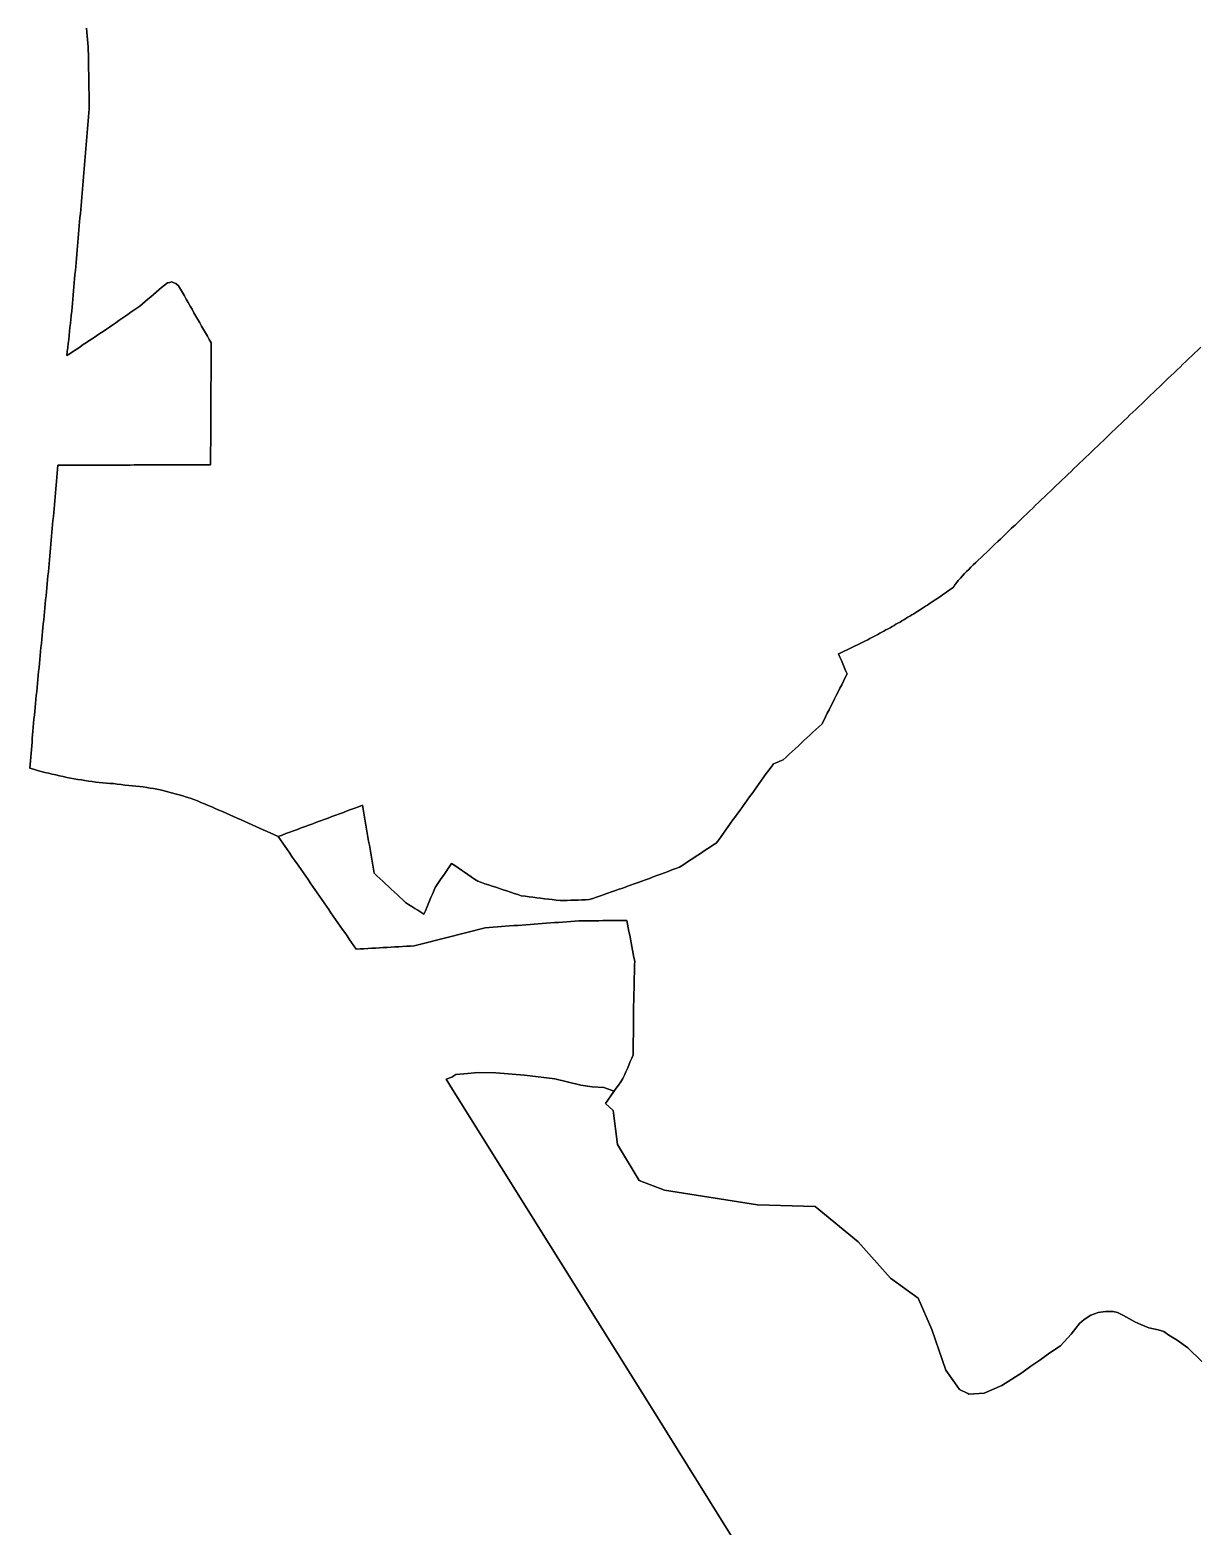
# Model space of a CAD drawing. Header units: inches. Extents: x 130170 to 284068, y 377793 to 804530.
# Drawn here: x 183670 to 186525, y 571405 to 575059 of the extents above; entities that cross this region are included whole.
import ezdxf

# ---------------------------------------------------------------- set-up
doc = ezdxf.new("R2010")
doc.units = ezdxf.units.IN
doc.header["$MEASUREMENT"] = 0
doc.layers.add('muni_il', color=7, linetype='Continuous')

msp = doc.modelspace()

# ---------------------------------------------------------------- linework, layer by layer
at = {"layer": 'muni_il'}
for points in [[(186529.3, 574283.9), (186522.1, 574277), (186514.9, 574270.1), (186507.7, 574263.2), (186500.5, 574256.3), (186493.3, 574249.4), (186486.1, 574242.5), (186478.9, 574235.7), (186471.7, 574228.8), (186464.5, 574221.9), (186457.3, 574215), (186450.1, 574208.1), (186442.9, 574201.2), (186435.7, 574194.3), (186428.5, 574187.4), (186421.3, 574180.5), (186414.1, 574173.7), (186407, 574166.8), (186399.8, 574159.9), (186392.6, 574153), (186385.4, 574146.1), (186378.2, 574139.2), (186371, 574132.3), (186363.8, 574125.4), (186356.6, 574118.6), (186349.4, 574111.7), (186342.2, 574104.8), (186335, 574097.9), (186327.8, 574091), (186320.6, 574084.1), (186313.4, 574077.2), (186306.2, 574070.3), (186299, 574063.5), (186291.8, 574056.6), (186284.6, 574049.7), (186277.4, 574042.8), (186270.2, 574035.9), (186263, 574029), (186255.9, 574022.1), (186248.7, 574015.2), (186241.5, 574008.4), (186234.3, 574001.5), (186227.1, 573994.6), (186219.9, 573987.7), (186212.7, 573980.8), (186205.5, 573973.9), (186198.3, 573967), (186191.1, 573960.1), (186183.9, 573953.2), (186176.7, 573946.4), (186169.5, 573939.5), (186162.3, 573932.6), (186155.1, 573925.7), (186147.9, 573918.8), (186140.7, 573911.9), (186133.5, 573905), (186126.3, 573898.1), (186119.1, 573891.3), (186111.9, 573884.4), (186104.7, 573877.5), (186097.6, 573870.6), (186090.4, 573863.7), (186083.2, 573856.8), (186076, 573849.9), (186073.4, 573847.4), (186066.8, 573841.1), (186060.1, 573834.7), (186053.5, 573828.4), (186046.9, 573822), (186040.3, 573815.7), (186033.7, 573809.3), (186027, 573803), (186020.4, 573796.6), (186013.8, 573790.3), (186007.2, 573783.9), (186000.1, 573777.3), (185992.9, 573770.7), (185985.8, 573764), (185979.8, 573758.3), (185973.8, 573752.5), (185967.7, 573746.7), (185962.7, 573741.6), (185957.6, 573736.6), (185952.5, 573731.5), (185947.4, 573725.8), (185942.4, 573720.2), (185937.3, 573714.5), (185933.3, 573709), (185929.3, 573703.6), (185925.3, 573698.1), (185922.1, 573695.8), (185917.5, 573692.5), (185913, 573689.3), (185908.4, 573686), (185903.8, 573682.8), (185899.2, 573679.6), (185894.5, 573676.4), (185889.9, 573673.2), (185885.3, 573670), (185880.6, 573666.9), (185875.9, 573663.7), (185871.3, 573660.6), (185866.6, 573657.5), (185861.9, 573654.4), (185857.2, 573651.4), (185852.4, 573648.3), (185847.7, 573645.3), (185843, 573642.3), (185838.2, 573639.2), (185833.4, 573636.3), (185828.7, 573633.3), (185823.9, 573630.4), (185819.1, 573627.4), (185814.3, 573624.5), (185809.5, 573621.6), (185804.6, 573618.7), (185799.8, 573615.9), (185795, 573613), (185790.1, 573610.2), (185785.2, 573607.4), (185780.4, 573604.6), (185775.5, 573601.8), (185770.6, 573599), (185765.7, 573596.3), (185760.8, 573593.6), (185755.8, 573590.9), (185750.9, 573588.2), (185745.9, 573585.5), (185741, 573582.8), (185736, 573580.2), (185731.1, 573577.6), (185726.1, 573575), (185721.1, 573572.4), (185716.1, 573569.8), (185711.1, 573567.3), (185706, 573564.8), (185701, 573562.2), (185696, 573559.8), (185690.9, 573557.3), (185685.9, 573554.8), (185680.8, 573552.4), (185675.7, 573550), (185670.7, 573547.5), (185665.6, 573545.2), (185660.5, 573542.8), (185655.4, 573540.4), (185650.3, 573538.1), (185644.9, 573535.7), (185648.3, 573527.4), (185651.8, 573519.2), (185655.3, 573510.9), (185658.8, 573502.7), (185662.3, 573494.4), (185665.7, 573486.2), (185661.4, 573477.5), (185657, 573468.7), (185652.6, 573460), (185648.2, 573451.3), (185643.8, 573442.6), (185639.4, 573433.8), (185635, 573425.1), (185630.6, 573416.4), (185626.2, 573407.6), (185621.8, 573398.9), (185617.4, 573390.2), (185613, 573381.4), (185608.6, 573372.7), (185604.2, 573364), (185596.9, 573357.3), (185589.6, 573350.5), (185582.4, 573343.8), (185575.1, 573337.1), (185567.8, 573330.4), (185560.5, 573323.6), (185553.3, 573316.9), (185546, 573310.2), (185538.7, 573303.4), (185531.4, 573296.7), (185524.1, 573290), (185516.9, 573283.3), (185509.6, 573276.5), (185501.7, 573273.4), (185493.8, 573270.2), (185485.9, 573267.1), (185480.1, 573259), (185474.3, 573250.9), (185468.5, 573242.9), (185462.7, 573234.8), (185456.9, 573226.7), (185451.1, 573218.6), (185445.3, 573210.6), (185439.4, 573202.5), (185433.6, 573194.4), (185427.8, 573186.3), (185422, 573178.3), (185416.2, 573170.2), (185410.4, 573162.1), (185404.6, 573154), (185398.7, 573146), (185392.9, 573137.9), (185387.1, 573129.8), (185381.3, 573121.8), (185375.5, 573113.7), (185369.7, 573105.6), (185363.9, 573097.5), (185358, 573089.5), (185352.2, 573081.4), (185346.4, 573073.3), (185338.3, 573067.9), (185330.1, 573062.6), (185321.9, 573057.2), (185313.7, 573051.8), (185305.6, 573046.5), (185297.4, 573041.1), (185289.2, 573035.7), (185281.1, 573030.3), (185272.9, 573025), (185264.7, 573019.6), (185256.6, 573014.2), (185247.3, 573010.8), (185238.1, 573007.5), (185228.9, 573004.1), (185219.7, 573000.7), (185210.5, 572997.3), (185201.3, 572993.9), (185192.1, 572990.5), (185182.9, 572987.1), (185173.7, 572983.7), (185164.5, 572980.4), (185155.3, 572977), (185146.1, 572973.6), (185136.9, 572970.2), (185127.6, 572966.8), (185118.4, 572963.4), (185109.2, 572960.3), (185100, 572957.1), (185090.8, 572954), (185081.6, 572950.8), (185072.5, 572947.7), (185063.3, 572944.5), (185054.1, 572941.4), (185044.9, 572938.2), (185035.7, 572935.1), (185026.8, 572934.8), (185017.9, 572934.5), (185009.1, 572934.2), (185000.2, 572933.9), (184991.3, 572933.6), (184982.5, 572933.3), (184973.6, 572933), (184964.7, 572932.7), (184955.3, 572933.9), (184945.8, 572935.1), (184936.3, 572936.2), (184926.9, 572937.4), (184917.4, 572938.6), (184908, 572939.8), (184898.5, 572941), (184889, 572942.2), (184879.6, 572943.3), (184870.1, 572944.5), (184861.3, 572947.5), (184852.4, 572950.4), (184843.5, 572953.4), (184834.7, 572956.3), (184825.8, 572959.3), (184816.9, 572962.2), (184808, 572965.2), (184799.2, 572968.1), (184790.3, 572971.1), (184781.4, 572974.1), (184772.6, 572977), (184763.7, 572980), (184755.7, 572985.4), (184747.7, 572990.9), (184739.8, 572996.4), (184731.8, 573001.8), (184723.8, 573007.3), (184715.8, 573012.8), (184707.8, 573018.2), (184699.9, 573023.7), (184694.8, 573016.3), (184689.8, 573008.9), (184684.8, 573001.5), (184679.8, 572994.1), (184674.7, 572986.8), (184669.7, 572979.4), (184664.7, 572972), (184659.7, 572964.6), (184656.3, 572956.5), (184652.9, 572948.4), (184649.5, 572940.2), (184646.1, 572932.1), (184642.7, 572924), (184639.3, 572915.9), (184635.9, 572907.7), (184632.5, 572899.6), (184625, 572904.3), (184617.5, 572909.1), (184610, 572913.8), (184602.5, 572918.5), (184595, 572923.2), (184587.5, 572928), (184580.5, 572934.5), (184573.6, 572941.1), (184566.6, 572947.6), (184559.6, 572954.2), (184552.6, 572960.7), (184545.6, 572967.3), (184538.6, 572973.8), (184531.6, 572980.4), (184524.6, 572986.9), (184517.7, 572993.5), (184510.7, 573000), (184509, 573009.8), (184507.3, 573019.5), (184505.7, 573029.2), (184504, 573039), (184502.3, 573048.7), (184500.7, 573058.4), (184499, 573068.2), (184497.3, 573077.9), (184495.6, 573087.6), (184494, 573097.4), (184492.3, 573107.1), (184490.6, 573116.8), (184489, 573126.6), (184487.3, 573136.3), (184485.6, 573146), (184484, 573155.7), (184482.3, 573165.5), (184472.9, 573162), (184463.6, 573158.6), (184454.2, 573155.1), (184444.9, 573151.6), (184435.5, 573148.2), (184426.2, 573144.7), (184416.8, 573141.3), (184407.5, 573137.8), (184398.1, 573134.3), (184388.7, 573130.9), (184379.4, 573127.4), (184370, 573124), (184360.7, 573120.5), (184351.3, 573117), (184342, 573113.6), (184332.6, 573110.1), (184323.3, 573106.7), (184313.9, 573103.2), (184304.6, 573099.7), (184295.2, 573096.3), (184285.8, 573092.8), (184276.5, 573089.4), (184267.4, 573093.4), (184258.3, 573097.5), (184249.2, 573101.5), (184240.1, 573105.6), (184231.1, 573109.7), (184222, 573113.7), (184212.9, 573117.8), (184203.8, 573121.8), (184194.7, 573125.9), (184185.6, 573130), (184176.5, 573134), (184167.5, 573138.1), (184158.4, 573142.1), (184149.3, 573146.2), (184140.2, 573150.3), (184131.5, 573154), (184122.7, 573157.7), (184114, 573161.4), (184105.3, 573165.1), (184096.5, 573168.9), (184087.8, 573172.6), (184079.1, 573176.3), (184070.3, 573180), (184061.3, 573182.7), (184052.3, 573185.5), (184043.3, 573188.2), (184034.3, 573190.9), (184025.2, 573193.6), (184016.1, 573196), (184006.9, 573198.3), (183997.7, 573200.7), (183988.5, 573203), (183980.2, 573204.6), (183971.9, 573206.2), (183963.7, 573207.7), (183955.4, 573209.3), (183946.6, 573210.2), (183937.9, 573211.1), (183929.1, 573212), (183920.4, 573212.8), (183911.6, 573213.7), (183902.2, 573214.9), (183892.9, 573216.1), (183883.5, 573217.3), (183874.1, 573218.5), (183865.4, 573219.1), (183856.8, 573219.6), (183848.1, 573220.2), (183839.4, 573220.8), (183830.7, 573222.1), (183821.9, 573223.5), (183813.2, 573224.8), (183804.5, 573226.1), (183795.7, 573227.5), (183787, 573228.8), (183778.3, 573230.1), (183769.5, 573231.5), (183760.5, 573233.5), (183751.5, 573235.6), (183742.5, 573237.7), (183733.4, 573239.7), (183724.4, 573241.8), (183715.4, 573243.9), (183706.4, 573245.9), (183697.3, 573248), (183688.2, 573250.7), (183679.2, 573253.4), (183670.1, 573256.1), (183670.8, 573265.1), (183671.5, 573274.2), (183672.3, 573283.3), (183673, 573292.4), (183673.7, 573301.5), (183674.4, 573310.6), (183675.2, 573319.7), (183675.9, 573328.8), (183676.6, 573337.8), (183677.3, 573346.9), (183678.1, 573356), (183679, 573365.8), (183680, 573375.5), (183680.9, 573385.2), (183681.9, 573394.9), (183682.8, 573404.7), (183683.8, 573414.4), (183684.7, 573424.1), (183685.7, 573433.9), (183686.6, 573443.6), (183687.6, 573453.3), (183688.5, 573463), (183689.5, 573472.8), (183690.4, 573482.5), (183691.4, 573492.2), (183692.3, 573502), (183693.3, 573511.7), (183694.2, 573521.4), (183695.2, 573531.1), (183696.1, 573540.9), (183697.1, 573550.6), (183698, 573560.3), (183699, 573570.1), (183699.9, 573579.8), (183700.9, 573589.5), (183701.8, 573599.2), (183702.8, 573609), (183703.7, 573618.7), (183704.7, 573628.4), (183705.6, 573638.2), (183706.6, 573647.9), (183707.5, 573657.6), (183708.5, 573667.4), (183709.4, 573677.1), (183710.4, 573686.8), (183711.3, 573696.5), (183712.3, 573706.3), (183713.2, 573716), (183714.2, 573725.7), (183715.1, 573735.5), (183716.1, 573745.2), (183717, 573754.9), (183718, 573764.6), (183718.9, 573774.4), (183719.8, 573784), (183720.6, 573793.6), (183721.4, 573803.2), (183722.3, 573812.9), (183723.1, 573822.5), (183723.9, 573832.1), (183724.8, 573841.7), (183725.6, 573851.3), (183726.4, 573861), (183727.3, 573870.6), (183728.1, 573880.2), (183728.9, 573889.8), (183729.8, 573899.5), (183730.6, 573909.1), (183731.4, 573918.7), (183732.3, 573928.3), (183733.1, 573937.9), (183733.9, 573947.6), (183734.8, 573957.2), (183735.6, 573966.8), (183736.4, 573976.4), (183737.3, 573986.1), (183738.1, 573995.7), (183747.9, 573995.7), (183757.7, 573995.8), (183767.5, 573995.8), (183777.4, 573995.8), (183787.2, 573995.9), (183797, 573995.9), (183806.8, 573996), (183816.6, 573996), (183826.5, 573996), (183836.3, 573996.1), (183846.1, 573996.1), (183855.9, 573996.2), (183865.7, 573996.2), (183875.6, 573996.3), (183885.4, 573996.3), (183895.2, 573996.3), (183905, 573996.4), (183914.8, 573996.4), (183924.6, 573996.5), (183934.5, 573996.5), (183944.3, 573996.5), (183954.1, 573996.6), (183963.9, 573996.6), (183973.7, 573996.7), (183983.6, 573996.7), (183993.4, 573996.8), (184003.2, 573996.8), (184013, 573996.8), (184022.8, 573996.9), (184032.7, 573996.9), (184042.5, 573997), (184052.3, 573997), (184062.1, 573997), (184071.9, 573997.1), (184081.8, 573997.1), (184091.6, 573997.2), (184101.4, 573997.2), (184111.2, 573997.2), (184111.3, 574007.2), (184111.3, 574017.1), (184111.4, 574027), (184111.4, 574036.9), (184111.5, 574046.8), (184111.5, 574056.8), (184111.6, 574066.7), (184111.7, 574076.6), (184111.7, 574086.5), (184111.8, 574096.4), (184111.8, 574106.4), (184111.9, 574116.3), (184111.9, 574126.2), (184112, 574136.1), (184112, 574146.1), (184112.1, 574156), (184112.2, 574165.9), (184112.2, 574175.8), (184112.3, 574185.7), (184112.3, 574195.7), (184112.4, 574205.6), (184112.4, 574215.5), (184112.5, 574225.4), (184112.5, 574235.3), (184112.6, 574245.3), (184112.7, 574255.2), (184112.7, 574265.1), (184112.8, 574275), (184112.8, 574284.9), (184112.9, 574294.9), (184108.2, 574303), (184103.5, 574311.2), (184098.8, 574319.4), (184094.1, 574327.5), (184089.4, 574335.7), (184084.8, 574343.9), (184080.1, 574352), (184075.4, 574360.2), (184070.7, 574368.4), (184066, 574376.6), (184061.3, 574384.7), (184056.6, 574392.9), (184051.9, 574401.1), (184047.2, 574409.2), (184042.6, 574417.4), (184037.9, 574425.6), (184033.2, 574433.7), (184026.6, 574439.8), (184021.6, 574441.6), (184016.6, 574443.5), (184011.4, 574442.5), (184006.2, 574441.6), (183999, 574435.8), (183991.8, 574429.9), (183985.1, 574424.3), (183978.4, 574418.6), (183971.7, 574413), (183965, 574407.3), (183958.3, 574401.7), (183951.6, 574396), (183944.9, 574390.4), (183938.3, 574384.7), (183931, 574379.6), (183923.7, 574374.5), (183916.4, 574369.4), (183909.1, 574364.3), (183901.9, 574359.2), (183894.6, 574354.1), (183887.3, 574349), (183880, 574343.9), (183872.8, 574338.7), (183864.7, 574333.4), (183856.7, 574328), (183848.7, 574322.6), (183840.6, 574317.3), (183832.6, 574311.9), (183824.6, 574306.5), (183816.5, 574301.1), (183808.5, 574295.8), (183800.5, 574290.4), (183792.4, 574285), (183784.4, 574279.7), (183776.4, 574274.3), (183768.4, 574268.9), (183760.3, 574263.5), (183761.4, 574273.4), (183762.5, 574283.2), (183763.6, 574293.1), (183764.7, 574302.9), (183765.8, 574312.7), (183766.8, 574322.6), (183767.9, 574332.4), (183769, 574342.3), (183770.1, 574352.1), (183771.2, 574361.9), (183772.3, 574371.8), (183773.1, 574381.7), (183774, 574391.7), (183774.9, 574401.6), (183775.8, 574411.5), (183776.6, 574421.5), (183777.5, 574431.4), (183778.4, 574441.4), (183779.2, 574451.3), (183780.1, 574461.3), (183781, 574471.2), (183781.9, 574481.1), (183782.7, 574491.1), (183783.6, 574501), (183784.5, 574511), (183785.3, 574520.9), (183786.2, 574530.8), (183787.1, 574540.8), (183788, 574550.7), (183788.8, 574560.7), (183789.7, 574570.6), (183790.6, 574580.5), (183791.5, 574590.5), (183792.3, 574600.4), (183793.2, 574610.4), (183794.1, 574620.3), (183794.9, 574630.3), (183795.8, 574640.2), (183796.7, 574650.1), (183797.6, 574660.1), (183798.4, 574670), (183799.3, 574680), (183800.2, 574689.9), (183801, 574699.8), (183801.9, 574709.8), (183802.8, 574719.7), (183803.6, 574729.5), (183804.4, 574739.3), (183805.3, 574749.1), (183806.1, 574758.8), (183806.9, 574768.6), (183807.7, 574778.4), (183808.5, 574788.2), (183809.4, 574798), (183810.2, 574807.7), (183811, 574817.5), (183811.8, 574827.3), (183812.7, 574837.1), (183813.5, 574846.8), (183814.3, 574856.6), (183815.1, 574866.4), (183815, 574875.9), (183814.8, 574885.4), (183814.6, 574894.9), (183814.5, 574904.4), (183814.3, 574913.9), (183814.2, 574923.4), (183814, 574932.9), (183813.9, 574942.4), (183813.7, 574951.9), (183813.5, 574961.4), (183813.4, 574970.9), (183813.2, 574980.4), (183813.1, 574989.9), (183812.9, 574999.4), (183812.7, 575008.9), (183812.1, 575017.7), (183811.4, 575026.6), (183810.7, 575035.5), (183810, 575044.3), (183809.3, 575053.2), (183808.1, 575062.9)], [(183808.1, 575062.9), (183809.3, 575053.2), (183810, 575044.3), (183810.7, 575035.5), (183811.4, 575026.6), (183812.1, 575017.7), (183812.7, 575008.9), (183812.9, 574999.4), (183813.1, 574989.9), (183813.2, 574980.4), (183813.4, 574970.9), (183813.5, 574961.4), (183813.7, 574951.9), (183813.9, 574942.4), (183814, 574932.9), (183814.2, 574923.4), (183814.3, 574913.9), (183814.5, 574904.4), (183814.6, 574894.9), (183814.8, 574885.4), (183815, 574875.9), (183815.1, 574866.4), (183814.3, 574856.6), (183813.5, 574846.8), (183812.7, 574837.1), (183811.8, 574827.3), (183811, 574817.5), (183810.2, 574807.7), (183809.4, 574798), (183808.5, 574788.2), (183807.7, 574778.4), (183806.9, 574768.6), (183806.1, 574758.8), (183805.3, 574749.1), (183804.4, 574739.3), (183803.6, 574729.5), (183802.8, 574719.7), (183801.9, 574709.8), (183801, 574699.8), (183800.2, 574689.9), (183799.3, 574680), (183798.4, 574670), (183797.6, 574660.1), (183796.7, 574650.1), (183795.8, 574640.2), (183794.9, 574630.3), (183794.1, 574620.3), (183793.2, 574610.4), (183792.3, 574600.4), (183791.5, 574590.5), (183790.6, 574580.5), (183789.7, 574570.6), (183788.8, 574560.7), (183788, 574550.7), (183787.1, 574540.8), (183786.2, 574530.8), (183785.3, 574520.9), (183784.5, 574511), (183783.6, 574501), (183782.7, 574491.1), (183781.9, 574481.1), (183781, 574471.2), (183780.1, 574461.3), (183779.2, 574451.3), (183778.4, 574441.4), (183777.5, 574431.4), (183776.6, 574421.5), (183775.8, 574411.5), (183774.9, 574401.6), (183774, 574391.7), (183773.1, 574381.7), (183772.3, 574371.8), (183771.2, 574361.9), (183770.1, 574352.1), (183769, 574342.3), (183767.9, 574332.4), (183766.8, 574322.6), (183765.8, 574312.7), (183764.7, 574302.9), (183763.6, 574293.1), (183762.5, 574283.2), (183761.4, 574273.4), (183760.3, 574263.5), (183768.4, 574268.9), (183776.4, 574274.3), (183784.4, 574279.7), (183792.4, 574285), (183800.5, 574290.4), (183808.5, 574295.8), (183816.5, 574301.1), (183824.6, 574306.5), (183832.6, 574311.9), (183840.6, 574317.3), (183848.7, 574322.6), (183856.7, 574328), (183864.7, 574333.4), (183872.8, 574338.7), (183880, 574343.9), (183887.3, 574349), (183894.6, 574354.1), (183901.9, 574359.2), (183909.1, 574364.3), (183916.4, 574369.4), (183923.7, 574374.5), (183931, 574379.6), (183938.3, 574384.7), (183944.9, 574390.4), (183951.6, 574396), (183958.3, 574401.7), (183965, 574407.3), (183971.7, 574413), (183978.4, 574418.6), (183985.1, 574424.3), (183991.8, 574429.9), (183999, 574435.8), (184006.2, 574441.6), (184011.4, 574442.5), (184016.6, 574443.5), (184021.6, 574441.6), (184026.6, 574439.8), (184033.2, 574433.7), (184037.9, 574425.6), (184042.6, 574417.4), (184047.2, 574409.2), (184051.9, 574401.1), (184056.6, 574392.9), (184061.3, 574384.7), (184066, 574376.6), (184070.7, 574368.4), (184075.4, 574360.2), (184080.1, 574352), (184084.8, 574343.9), (184089.4, 574335.7), (184094.1, 574327.5), (184098.8, 574319.4), (184103.5, 574311.2), (184108.2, 574303), (184112.9, 574294.9), (184112.8, 574284.9), (184112.8, 574275), (184112.7, 574265.1), (184112.7, 574255.2), (184112.6, 574245.3), (184112.5, 574235.3), (184112.5, 574225.4), (184112.4, 574215.5), (184112.4, 574205.6), (184112.3, 574195.7), (184112.3, 574185.7), (184112.2, 574175.8), (184112.2, 574165.9), (184112.1, 574156), (184112, 574146.1), (184112, 574136.1), (184111.9, 574126.2), (184111.9, 574116.3), (184111.8, 574106.4), (184111.8, 574096.4), (184111.7, 574086.5), (184111.7, 574076.6), (184111.6, 574066.7), (184111.5, 574056.8), (184111.5, 574046.8), (184111.4, 574036.9), (184111.4, 574027), (184111.3, 574017.1), (184111.3, 574007.2), (184111.2, 573997.2), (184101.4, 573997.2), (184091.6, 573997.2), (184081.8, 573997.1), (184071.9, 573997.1), (184062.1, 573997), (184052.3, 573997), (184042.5, 573997), (184032.7, 573996.9), (184022.8, 573996.9), (184013, 573996.8), (184003.2, 573996.8), (183993.4, 573996.8), (183983.6, 573996.7), (183973.7, 573996.7), (183963.9, 573996.6), (183954.1, 573996.6), (183944.3, 573996.5), (183934.5, 573996.5), (183924.6, 573996.5), (183914.8, 573996.4), (183905, 573996.4), (183895.2, 573996.3), (183885.4, 573996.3), (183875.6, 573996.3), (183865.7, 573996.2), (183855.9, 573996.2), (183846.1, 573996.1), (183836.3, 573996.1), (183826.5, 573996), (183816.6, 573996), (183806.8, 573996), (183797, 573995.9), (183787.2, 573995.9), (183777.4, 573995.8), (183767.5, 573995.8), (183757.7, 573995.8), (183747.9, 573995.7), (183738.1, 573995.7), (183737.3, 573986.1), (183736.4, 573976.4), (183735.6, 573966.8), (183734.8, 573957.2), (183733.9, 573947.6), (183733.1, 573937.9), (183732.3, 573928.3), (183731.4, 573918.7), (183730.6, 573909.1), (183729.8, 573899.5), (183728.9, 573889.8), (183728.1, 573880.2), (183727.3, 573870.6), (183726.4, 573861), (183725.6, 573851.3), (183724.8, 573841.7), (183723.9, 573832.1), (183723.1, 573822.5), (183722.3, 573812.9), (183721.4, 573803.2), (183720.6, 573793.6), (183719.8, 573784), (183718.9, 573774.4), (183718, 573764.6), (183717, 573754.9), (183716.1, 573745.2), (183715.1, 573735.5), (183714.2, 573725.7), (183713.2, 573716), (183712.3, 573706.3), (183711.3, 573696.5), (183710.4, 573686.8), (183709.4, 573677.1), (183708.5, 573667.4), (183707.5, 573657.6), (183706.6, 573647.9), (183705.6, 573638.2), (183704.7, 573628.4), (183703.7, 573618.7), (183702.8, 573609), (183701.8, 573599.2), (183700.9, 573589.5), (183699.9, 573579.8), (183699, 573570.1), (183698, 573560.3), (183697.1, 573550.6), (183696.1, 573540.9), (183695.2, 573531.1), (183694.2, 573521.4), (183693.3, 573511.7), (183692.3, 573502), (183691.4, 573492.2), (183690.4, 573482.5), (183689.5, 573472.8), (183688.5, 573463), (183687.6, 573453.3), (183686.6, 573443.6), (183685.7, 573433.9), (183684.7, 573424.1), (183683.8, 573414.4), (183682.8, 573404.7), (183681.9, 573394.9), (183680.9, 573385.2), (183680, 573375.5), (183679, 573365.8), (183678.1, 573356), (183677.3, 573346.9), (183676.6, 573337.8), (183675.9, 573328.8), (183675.2, 573319.7), (183674.4, 573310.6), (183673.7, 573301.5), (183673, 573292.4), (183672.3, 573283.3), (183671.5, 573274.2), (183670.8, 573265.1), (183670.1, 573256.1), (183679.2, 573253.4), (183688.2, 573250.7), (183697.3, 573248), (183706.4, 573245.9), (183715.4, 573243.9), (183724.4, 573241.8), (183733.4, 573239.7), (183742.5, 573237.7), (183751.5, 573235.6), (183760.5, 573233.5), (183769.5, 573231.5), (183778.3, 573230.1), (183787, 573228.8), (183795.7, 573227.5), (183804.5, 573226.1), (183813.2, 573224.8), (183821.9, 573223.5), (183830.7, 573222.1), (183839.4, 573220.8), (183848.1, 573220.2), (183856.8, 573219.6), (183865.4, 573219.1), (183874.1, 573218.5), (183883.5, 573217.3), (183892.9, 573216.1), (183902.2, 573214.9), (183911.6, 573213.7), (183920.4, 573212.8), (183929.1, 573212), (183937.9, 573211.1), (183946.6, 573210.2), (183955.4, 573209.3), (183963.7, 573207.7), (183971.9, 573206.2), (183980.2, 573204.6), (183988.5, 573203), (183997.7, 573200.7), (184006.9, 573198.3), (184016.1, 573196), (184025.2, 573193.6), (184034.3, 573190.9), (184043.3, 573188.2), (184052.3, 573185.5), (184061.3, 573182.7), (184070.3, 573180), (184079.1, 573176.3), (184087.8, 573172.6), (184096.5, 573168.9), (184105.3, 573165.1), (184114, 573161.4), (184122.7, 573157.7), (184131.5, 573154), (184140.2, 573150.3), (184149.3, 573146.2), (184158.4, 573142.1), (184167.5, 573138.1), (184176.5, 573134), (184185.6, 573130), (184194.7, 573125.9), (184203.8, 573121.8), (184212.9, 573117.8), (184222, 573113.7), (184231.1, 573109.7), (184240.1, 573105.6), (184249.2, 573101.5), (184258.3, 573097.5), (184267.4, 573093.4), (184276.5, 573089.4), (184282.1, 573081.3), (184287.7, 573073.2), (184293.3, 573065.1), (184298.9, 573057), (184304.5, 573048.9), (184310.1, 573040.8), (184315.7, 573032.7), (184321.3, 573024.6), (184326.9, 573016.5), (184332.5, 573008.4), (184338.1, 573000.3), (184343.7, 572992.2), (184349.3, 572984.1), (184354.9, 572976), (184360.5, 572967.9), (184366.1, 572959.8), (184371.7, 572951.7), (184377.3, 572943.6), (184382.9, 572935.5), (184388.5, 572927.4), (184394.1, 572919.3), (184399.7, 572911.2), (184405.3, 572903.1), (184410.9, 572895), (184416.5, 572886.9), (184422.1, 572878.8), (184427.7, 572870.7), (184433.3, 572862.6), (184438.9, 572854.5), (184444.5, 572846.4), (184450.1, 572838.3), (184455.7, 572830.3), (184461.3, 572822.2), (184466.9, 572814.1), (184476.3, 572814.6), (184485.8, 572815.2), (184495.2, 572815.7), (184504.7, 572816.3), (184514.2, 572816.8), (184523.6, 572817.4), (184533.1, 572817.9), (184542.5, 572818.5), (184552, 572819), (184561.5, 572819.6), (184570.9, 572820.1), (184580.4, 572820.7), (184589.8, 572821.2), (184599.3, 572821.8), (184608.8, 572822.3), (184618.4, 572824.8), (184628, 572827.2), (184637.6, 572829.7), (184647.2, 572832.1), (184656.9, 572834.6), (184666.5, 572837), (184676.1, 572839.5), (184685.7, 572841.9), (184695.3, 572844.4), (184705, 572846.8), (184714.6, 572849.3), (184724.2, 572851.7), (184733.8, 572854.2), (184743.4, 572856.6), (184753.1, 572859.1), (184762.7, 572861.5), (184772.3, 572863.9), (184781.9, 572866.4), (184791.9, 572867.1), (184801.8, 572867.9), (184811.8, 572868.6), (184821.7, 572869.4), (184831.7, 572870.1), (184841.6, 572870.8), (184851.6, 572871.6), (184861.5, 572872.3), (184871.5, 572873.1), (184881.4, 572873.8), (184891.4, 572874.5), (184901.3, 572875.3), (184911.3, 572876), (184921.2, 572876.8), (184931.2, 572877.5), (184941.1, 572878.3), (184951.1, 572879), (184961, 572879.7), (184971, 572880.5), (184980.9, 572881.2), (184990.8, 572882), (185000.8, 572882.7), (185010.7, 572883.4), (185020.5, 572883.5), (185030.3, 572883.6), (185040, 572883.6), (185049.8, 572883.7), (185059.5, 572883.7), (185069.3, 572883.8), (185079.1, 572883.9), (185088.8, 572883.9), (185098.6, 572884), (185108.3, 572884), (185118.1, 572884.1), (185127.9, 572884.2), (185129.6, 572875.1), (185131.3, 572866.1), (185133.1, 572857.1), (185134.8, 572848.1), (185136.5, 572839.1), (185138.3, 572830), (185140, 572821), (185141.7, 572812), (185143.5, 572803), (185145.2, 572793.9), (185147, 572784.9), (185146.7, 572775.1), (185146.5, 572765.4), (185146.3, 572755.6), (185146.1, 572745.8), (185145.9, 572736), (185145.6, 572726.3), (185145.4, 572716.5), (185145.2, 572706.7), (185145, 572696.9), (185144.8, 572687.2), (185144.5, 572677.4), (185144.3, 572667.6), (185144.2, 572658.3), (185144.2, 572649), (185144.1, 572639.7), (185144, 572630.4), (185143.9, 572621.2), (185143.9, 572611.9), (185143.8, 572602.6), (185143.7, 572593.3), (185143.6, 572584), (185143.5, 572574.7), (185143.5, 572565.4), (185143.4, 572556.1), (185139.8, 572547.9), (185136.2, 572539.6), (185132.7, 572531.3), (185129.1, 572523), (185125.5, 572514.7), (185121.9, 572506.4), (185118.3, 572498.1), (185112.9, 572490.3), (185107.4, 572482.4), (185101.9, 572474.5), (185096.4, 572466.7), (185094.7, 572468.2), (185071.5, 572476.3), (185043.2, 572477.8), (185015.4, 572482.1), (184951.7, 572497.3), (184877.7, 572506.6), (184808.3, 572512.1), (184765.1, 572513.1), (184729.6, 572509.7), (184710.5, 572508), (184700.2, 572501.7), (184686.3, 572497), (184702.4, 572471.1), (185176.4, 571712.5), (185479.1, 571228.1)], [(186532.1, 571807.2), (186498.1, 571840.4), (186472.1, 571859.8), (186451.7, 571871.8), (186439.1, 571880.3), (186425.6, 571884.6), (186413.9, 571886.7), (186402.5, 571889.6), (186382.8, 571897.7), (186368.2, 571903.8), (186340.7, 571919.4), (186326.1, 571926.9), (186315.3, 571929.8), (186296.8, 571929.4), (186279.1, 571927.1), (186261, 571920.3), (186244.7, 571910.2), (186233.3, 571900), (186224.4, 571889.1), (186213.3, 571873.7), (186187.3, 571845.8), (186161.2, 571828.8), (186136.6, 571810.7), (186114.8, 571795.6), (186092.2, 571779.9), (186092.2, 571779.9), (186092.2, 571779.9), (186043.5, 571749.1), (186000.6, 571729.7), (185963.5, 571727.8), (185960.9, 571729.3), (185940.3, 571738.8), (185934.5, 571747), (185907, 571786.3), (185872.6, 571885.2), (185839.1, 571962.3), (185771.8, 572011.1), (185692.7, 572099.4), (185587.9, 572185.8), (185446.7, 572189.7), (185219.9, 572225.3), (185157.9, 572249), (185105.1, 572337.3), (185094.6, 572420.4), (185076.1, 572437.5), (185096.4, 572466.7), (185101.9, 572474.5), (185107.4, 572482.4), (185112.9, 572490.3), (185118.3, 572498.1), (185121.9, 572506.4), (185125.5, 572514.7), (185129.1, 572523), (185132.7, 572531.3), (185136.2, 572539.6), (185139.8, 572547.9), (185143.4, 572556.1), (185143.5, 572565.4), (185143.5, 572574.7), (185143.6, 572584), (185143.7, 572593.3), (185143.8, 572602.6), (185143.9, 572611.9), (185143.9, 572621.2), (185144, 572630.4), (185144.1, 572639.7), (185144.2, 572649), (185144.2, 572658.3), (185144.3, 572667.6), (185144.5, 572677.4), (185144.8, 572687.2), (185145, 572696.9), (185145.2, 572706.7), (185145.4, 572716.5), (185145.6, 572726.3), (185145.9, 572736), (185146.1, 572745.8), (185146.3, 572755.6), (185146.5, 572765.4), (185146.7, 572775.1), (185147, 572784.9), (185145.2, 572793.9), (185143.5, 572803), (185141.7, 572812), (185140, 572821), (185138.3, 572830), (185136.5, 572839.1), (185134.8, 572848.1), (185133.1, 572857.1), (185131.3, 572866.1), (185129.6, 572875.1), (185127.9, 572884.2), (185118.1, 572884.1), (185108.3, 572884), (185098.6, 572884), (185088.8, 572883.9), (185079.1, 572883.9), (185069.3, 572883.8), (185059.5, 572883.7), (185049.8, 572883.7), (185040, 572883.6), (185030.3, 572883.6), (185020.5, 572883.5), (185010.7, 572883.4), (185000.8, 572882.7), (184990.8, 572882), (184980.9, 572881.2), (184971, 572880.5), (184961, 572879.7), (184951.1, 572879), (184941.1, 572878.3), (184931.2, 572877.5), (184921.2, 572876.8), (184911.3, 572876), (184901.3, 572875.3), (184891.4, 572874.5), (184881.4, 572873.8), (184871.5, 572873.1), (184861.5, 572872.3), (184851.6, 572871.6), (184841.6, 572870.8), (184831.7, 572870.1), (184821.7, 572869.4), (184811.8, 572868.6), (184801.8, 572867.9), (184791.9, 572867.1), (184781.9, 572866.4), (184772.3, 572863.9), (184762.7, 572861.5), (184753.1, 572859.1), (184743.4, 572856.6), (184733.8, 572854.2), (184724.2, 572851.7), (184714.6, 572849.3), (184705, 572846.8), (184695.3, 572844.4), (184685.7, 572841.9), (184676.1, 572839.5), (184666.5, 572837), (184656.9, 572834.6), (184647.2, 572832.1), (184637.6, 572829.7), (184628, 572827.2), (184618.4, 572824.8), (184608.8, 572822.3), (184599.3, 572821.8), (184589.8, 572821.2), (184580.4, 572820.7), (184570.9, 572820.1), (184561.5, 572819.6), (184552, 572819), (184542.5, 572818.5), (184533.1, 572817.9), (184523.6, 572817.4), (184514.2, 572816.8), (184504.7, 572816.3), (184495.2, 572815.7), (184485.8, 572815.2), (184476.3, 572814.6), (184466.9, 572814.1), (184461.3, 572822.2), (184455.7, 572830.3), (184450.1, 572838.3), (184444.5, 572846.4), (184438.9, 572854.5), (184433.3, 572862.6), (184427.7, 572870.7), (184422.1, 572878.8), (184416.5, 572886.9), (184410.9, 572895), (184405.3, 572903.1), (184399.7, 572911.2), (184394.1, 572919.3), (184388.5, 572927.4), (184382.9, 572935.5), (184377.3, 572943.6), (184371.7, 572951.7), (184366.1, 572959.8), (184360.5, 572967.9), (184354.9, 572976), (184349.3, 572984.1), (184343.7, 572992.2), (184338.1, 573000.3), (184332.5, 573008.4), (184326.9, 573016.5), (184321.3, 573024.6), (184315.7, 573032.7), (184310.1, 573040.8), (184304.5, 573048.9), (184298.9, 573057), (184293.3, 573065.1), (184287.7, 573073.2), (184282.1, 573081.3), (184276.5, 573089.4), (184285.8, 573092.8), (184295.2, 573096.3), (184304.6, 573099.7), (184313.9, 573103.2), (184323.3, 573106.7), (184332.6, 573110.1), (184342, 573113.6), (184351.3, 573117), (184360.7, 573120.5), (184370, 573124), (184379.4, 573127.4), (184388.7, 573130.9), (184398.1, 573134.3), (184407.5, 573137.8), (184416.8, 573141.3), (184426.2, 573144.7), (184435.5, 573148.2), (184444.9, 573151.6), (184454.2, 573155.1), (184463.6, 573158.6), (184472.9, 573162), (184482.3, 573165.5), (184484, 573155.7), (184485.6, 573146), (184487.3, 573136.3), (184489, 573126.6), (184490.6, 573116.8), (184492.3, 573107.1), (184494, 573097.4), (184495.6, 573087.6), (184497.3, 573077.9), (184499, 573068.2), (184500.7, 573058.4), (184502.3, 573048.7), (184504, 573039), (184505.7, 573029.2), (184507.3, 573019.5), (184509, 573009.8), (184510.7, 573000), (184517.7, 572993.5), (184524.6, 572986.9), (184531.6, 572980.4), (184538.6, 572973.8), (184545.6, 572967.3), (184552.6, 572960.7), (184559.6, 572954.2), (184566.6, 572947.6), (184573.6, 572941.1), (184580.5, 572934.5), (184587.5, 572928), (184595, 572923.2), (184602.5, 572918.5), (184610, 572913.8), (184617.5, 572909.1), (184625, 572904.3), (184632.5, 572899.6), (184635.9, 572907.7), (184639.3, 572915.9), (184642.7, 572924), (184646.1, 572932.1), (184649.5, 572940.2), (184652.9, 572948.4), (184656.3, 572956.5), (184659.7, 572964.6), (184664.7, 572972), (184669.7, 572979.4), (184674.7, 572986.8), (184679.8, 572994.1), (184684.8, 573001.5), (184689.8, 573008.9), (184694.8, 573016.3), (184699.9, 573023.7), (184707.8, 573018.2), (184715.8, 573012.8), (184723.8, 573007.3), (184731.8, 573001.8), (184739.8, 572996.4), (184747.7, 572990.9), (184755.7, 572985.4), (184763.7, 572980), (184772.6, 572977), (184781.4, 572974.1), (184790.3, 572971.1), (184799.2, 572968.1), (184808, 572965.2), (184816.9, 572962.2), (184825.8, 572959.3), (184834.7, 572956.3), (184843.5, 572953.4), (184852.4, 572950.4), (184861.3, 572947.5), (184870.1, 572944.5), (184879.6, 572943.3), (184889, 572942.2), (184898.5, 572941), (184908, 572939.8), (184917.4, 572938.6), (184926.9, 572937.4), (184936.3, 572936.2), (184945.8, 572935.1), (184955.3, 572933.9), (184964.7, 572932.7), (184973.6, 572933), (184982.5, 572933.3), (184991.3, 572933.6), (185000.2, 572933.9), (185009.1, 572934.2), (185017.9, 572934.5), (185026.8, 572934.8), (185035.7, 572935.1), (185044.9, 572938.2), (185054.1, 572941.4), (185063.3, 572944.5), (185072.5, 572947.7), (185081.6, 572950.8), (185090.8, 572954), (185100, 572957.1), (185109.2, 572960.3), (185118.4, 572963.4), (185127.6, 572966.8), (185136.9, 572970.2), (185146.1, 572973.6), (185155.3, 572977), (185164.5, 572980.4), (185173.7, 572983.7), (185182.9, 572987.1), (185192.1, 572990.5), (185201.3, 572993.9), (185210.5, 572997.3), (185219.7, 573000.7), (185228.9, 573004.1), (185238.1, 573007.5), (185247.3, 573010.8), (185256.6, 573014.2), (185264.7, 573019.6), (185272.9, 573025), (185281.1, 573030.3), (185289.2, 573035.7), (185297.4, 573041.1), (185305.6, 573046.5), (185313.7, 573051.8), (185321.9, 573057.2), (185330.1, 573062.6), (185338.3, 573067.9), (185346.4, 573073.3), (185352.2, 573081.4), (185358, 573089.5), (185363.9, 573097.5), (185369.7, 573105.6), (185375.5, 573113.7), (185381.3, 573121.8), (185387.1, 573129.8), (185392.9, 573137.9), (185398.7, 573146), (185404.6, 573154), (185410.4, 573162.1), (185416.2, 573170.2), (185422, 573178.3), (185427.8, 573186.3), (185433.6, 573194.4), (185439.4, 573202.5), (185445.3, 573210.6), (185451.1, 573218.6), (185456.9, 573226.7), (185462.7, 573234.8), (185468.5, 573242.9), (185474.3, 573250.9), (185480.1, 573259), (185485.9, 573267.1), (185493.8, 573270.2), (185501.7, 573273.4), (185509.6, 573276.5), (185516.9, 573283.3), (185524.1, 573290), (185531.4, 573296.7), (185538.7, 573303.4), (185546, 573310.2), (185553.3, 573316.9), (185560.5, 573323.6), (185567.8, 573330.4), (185575.1, 573337.1), (185582.4, 573343.8), (185589.6, 573350.5), (185596.9, 573357.3), (185604.2, 573364), (185608.6, 573372.7), (185613, 573381.4), (185617.4, 573390.2), (185621.8, 573398.9), (185626.2, 573407.6), (185630.6, 573416.4), (185635, 573425.1), (185639.4, 573433.8), (185643.8, 573442.6), (185648.2, 573451.3), (185652.6, 573460), (185657, 573468.7), (185661.4, 573477.5), (185665.7, 573486.2), (185662.3, 573494.4), (185658.8, 573502.7), (185655.3, 573510.9), (185651.8, 573519.2), (185648.3, 573527.4), (185644.9, 573535.7), (185650.3, 573538.1), (185655.4, 573540.4), (185660.5, 573542.8), (185665.6, 573545.2), (185670.7, 573547.5), (185675.7, 573550), (185680.8, 573552.4), (185685.9, 573554.8), (185690.9, 573557.3), (185696, 573559.8), (185701, 573562.2), (185706, 573564.8), (185711.1, 573567.3), (185716.1, 573569.8), (185721.1, 573572.4), (185726.1, 573575), (185731.1, 573577.6), (185736, 573580.2), (185741, 573582.8), (185745.9, 573585.5), (185750.9, 573588.2), (185755.8, 573590.9), (185760.8, 573593.6), (185765.7, 573596.3), (185770.6, 573599), (185775.5, 573601.8), (185780.4, 573604.6), (185785.2, 573607.4), (185790.1, 573610.2), (185795, 573613), (185799.8, 573615.9), (185804.6, 573618.7), (185809.5, 573621.6), (185814.3, 573624.5), (185819.1, 573627.4), (185823.9, 573630.4), (185828.7, 573633.3), (185833.4, 573636.3), (185838.2, 573639.2), (185843, 573642.3), (185847.7, 573645.3), (185852.4, 573648.3), (185857.2, 573651.4), (185861.9, 573654.4), (185866.6, 573657.5), (185871.3, 573660.6), (185875.9, 573663.7), (185880.6, 573666.9), (185885.3, 573670), (185889.9, 573673.2), (185894.5, 573676.4), (185899.2, 573679.6), (185903.8, 573682.8), (185908.4, 573686), (185913, 573689.3), (185917.5, 573692.5), (185922.1, 573695.8), (185925.3, 573698.1), (185929.3, 573703.6), (185933.3, 573709), (185937.3, 573714.5), (185942.4, 573720.2), (185947.4, 573725.8), (185952.5, 573731.5), (185957.6, 573736.6), (185962.7, 573741.6), (185967.7, 573746.7), (185973.8, 573752.5), (185979.8, 573758.3), (185985.8, 573764), (185992.9, 573770.7), (186000.1, 573777.3), (186007.2, 573783.9), (186013.8, 573790.3), (186020.4, 573796.6), (186027, 573803), (186033.7, 573809.3), (186040.3, 573815.7), (186046.9, 573822), (186053.5, 573828.4), (186060.1, 573834.7), (186066.8, 573841.1), (186073.4, 573847.4), (186076, 573849.9), (186083.2, 573856.8), (186090.4, 573863.7), (186097.6, 573870.6), (186104.7, 573877.5), (186111.9, 573884.4), (186119.1, 573891.3), (186126.3, 573898.1), (186133.5, 573905), (186140.7, 573911.9), (186147.9, 573918.8), (186155.1, 573925.7), (186162.3, 573932.6), (186169.5, 573939.5), (186176.7, 573946.4), (186183.9, 573953.2), (186191.1, 573960.1), (186198.3, 573967), (186205.5, 573973.9), (186212.7, 573980.8), (186219.9, 573987.7), (186227.1, 573994.6), (186234.3, 574001.5), (186241.5, 574008.4), (186248.7, 574015.2), (186255.9, 574022.1), (186263, 574029), (186270.2, 574035.9), (186277.4, 574042.8), (186284.6, 574049.7), (186291.8, 574056.6), (186299, 574063.5), (186306.2, 574070.3), (186313.4, 574077.2), (186320.6, 574084.1), (186327.8, 574091), (186335, 574097.9), (186342.2, 574104.8), (186349.4, 574111.7), (186356.6, 574118.6), (186363.8, 574125.4), (186371, 574132.3), (186378.2, 574139.2), (186385.4, 574146.1), (186392.6, 574153), (186399.8, 574159.9), (186407, 574166.8), (186414.1, 574173.7), (186421.3, 574180.5), (186428.5, 574187.4), (186435.7, 574194.3), (186442.9, 574201.2), (186450.1, 574208.1), (186457.3, 574215), (186464.5, 574221.9), (186471.7, 574228.8), (186478.9, 574235.7), (186486.1, 574242.5), (186493.3, 574249.4), (186500.5, 574256.3), (186507.7, 574263.2), (186514.9, 574270.1), (186522.1, 574277), (186529.3, 574283.9)], [(185479.1, 571228.1), (185176.4, 571712.5), (184702.4, 572471.1), (184686.3, 572497), (184700.2, 572501.7), (184710.5, 572508), (184729.6, 572509.7), (184765.1, 572513.1), (184808.3, 572512.1), (184877.7, 572506.6), (184951.7, 572497.3), (185015.4, 572482.1), (185043.2, 572477.8), (185071.5, 572476.3), (185094.7, 572468.2), (185096.4, 572466.7), (185096.4, 572466.7), (185076.1, 572437.5), (185094.6, 572420.4), (185105.1, 572337.3), (185157.9, 572249), (185219.9, 572225.3), (185446.7, 572189.7), (185587.9, 572185.8), (185692.7, 572099.4), (185771.8, 572011.1), (185839.1, 571962.3), (185872.6, 571885.2), (185907, 571786.3), (185934.5, 571747), (185940.3, 571738.8), (185960.9, 571729.3), (185963.5, 571727.8), (186000.6, 571729.7), (186043.5, 571749.1), (186092.2, 571779.9), (186092.2, 571779.9), (186114.8, 571795.6), (186136.6, 571810.7), (186161.2, 571828.8), (186187.3, 571845.8), (186213.3, 571873.7), (186224.4, 571889.1), (186233.3, 571900), (186244.7, 571910.2), (186261, 571920.3), (186279.1, 571927.1), (186296.8, 571929.4), (186315.3, 571929.8), (186326.1, 571926.9), (186340.7, 571919.4), (186368.2, 571903.8), (186382.8, 571897.7), (186402.5, 571889.6), (186413.9, 571886.7), (186425.6, 571884.6), (186439.1, 571880.3), (186451.7, 571871.8), (186472.1, 571859.8), (186498.1, 571840.4), (186532.1, 571807.2)]]:
    msp.add_lwpolyline(points, dxfattribs=at)

doc.saveas('drawing.dxf')
